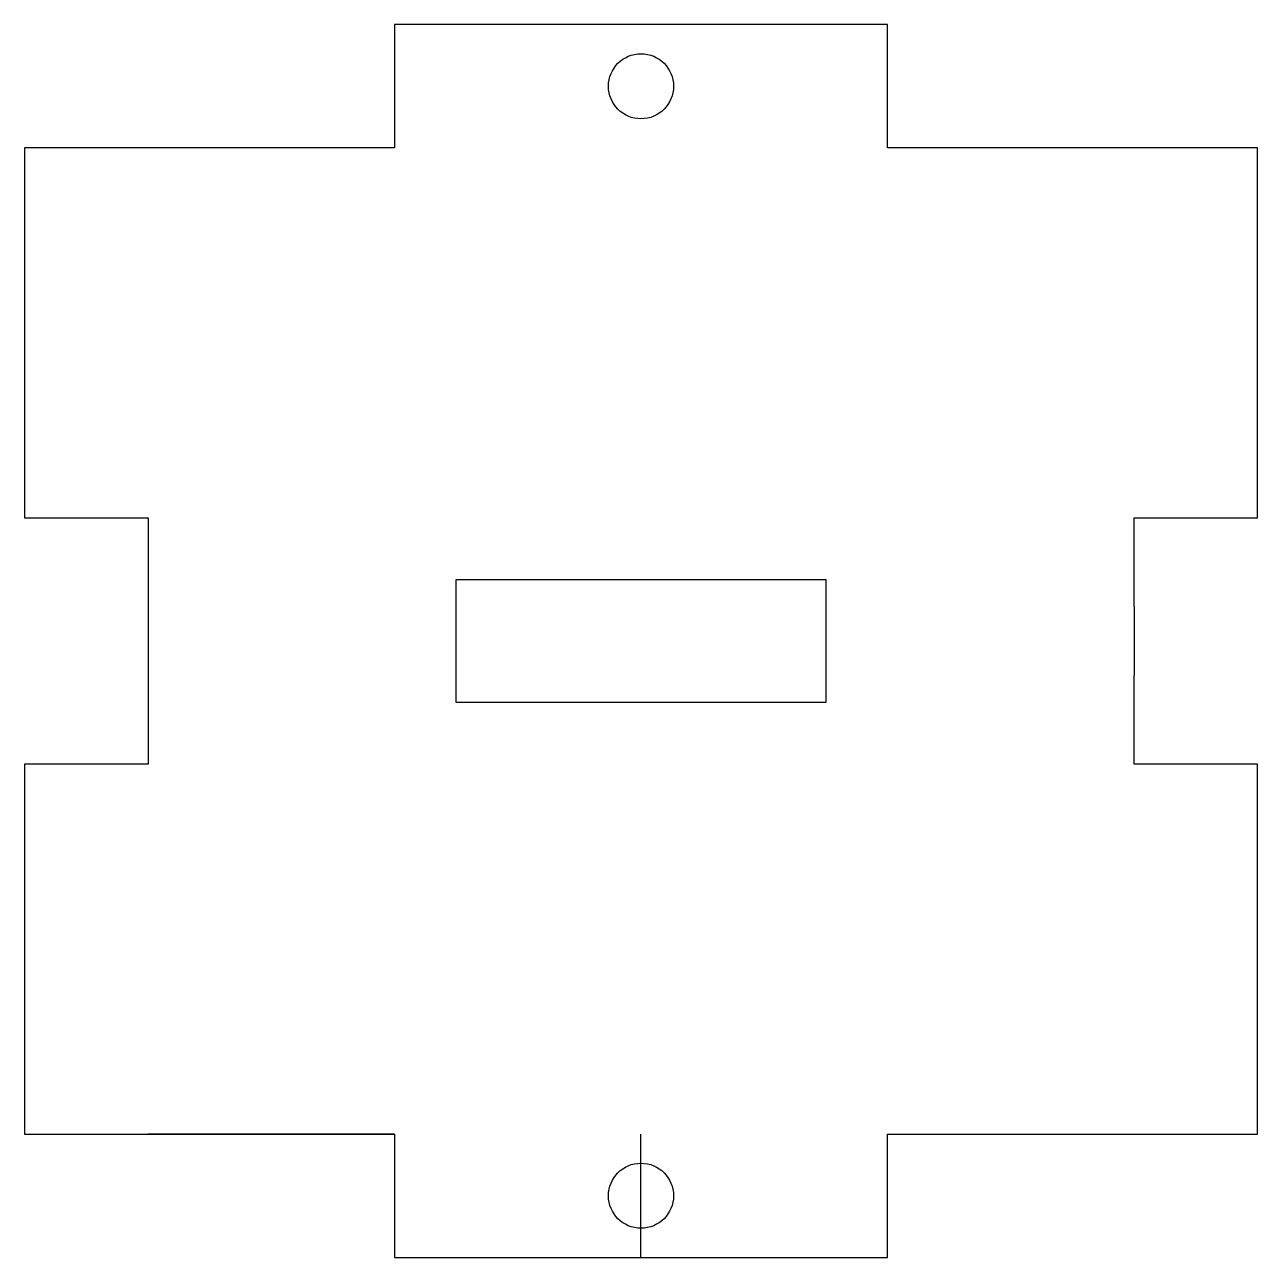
# Model space of a CAD drawing. Header units: inches. Extents: x 0 to 2.5, y 0 to 2.5.
import ezdxf

# ---------------------------------------------------------------- set-up
doc = ezdxf.new("R2010")
doc.units = ezdxf.units.IN
doc.layers.get('0').update_dxf_attribs({"linetype": 'CONTINUOUS'})

msp = doc.modelspace()

# ---------------------------------------------------------------- linework, layer by layer
for p, q in [((1.75, 2.5), (0.75, 2.5)), ((1.75, 2.25), (1.75, 2.5)), ((0.75, 2.5), (0.75, 2.25)), ((0.75, 2.25), (0, 2.25)), ((0, 2.25), (0, 1.5)), ((2.5, 2.25), (1.75, 2.25)), ((2.5, 1.5), (2.5, 2.25)), ((2.25, 1.5), (2.5, 1.5)), ((2.25, 1.32), (2.25, 1.5)), ((0, 1.5), (0.2505, 1.5)), ((0.2505, 1.5), (0.2505, 1.32)), ((0.2505, 1.32), (0.2505, 1.18)), ((2.25, 1.32), (2.25, 1.18)), ((0.25, 1.25), (0.25, 1.25)), ((0.25, 1.25), (0.25, 1.25)), ((0.2505, 1.18), (0.2505, 1)), ((2.25, 1), (2.25, 1.18)), ((0.2505, 1), (0, 1)), ((0, 1), (0, 0.25)), ((2.5, 1), (2.25, 1)), ((2.5, 0.25), (2.5, 1)), ((0, 0.25), (0.75, 0.25)), ((0.75, 0.25), (0.25, 0.25)), ((0.75, 0.25), (0.75, 0)), ((1.25, 0), (1.25, 0.25)), ((1.75, 0), (1.75, 0.25)), ((1.75, 0.25), (2.5, 0.25)), ((0.75, 0), (1.75, 0))]:
    msp.add_line(p, q)
msp.add_lwpolyline([(0.875, 1.375), (1.625, 1.375), (1.625, 1.125), (0.875, 1.125)], close=True)
for centre in [(1.25, 2.375), (1.25, 0.125)]:
    msp.add_circle(centre, 0.066)

doc.saveas('drawing.dxf')
